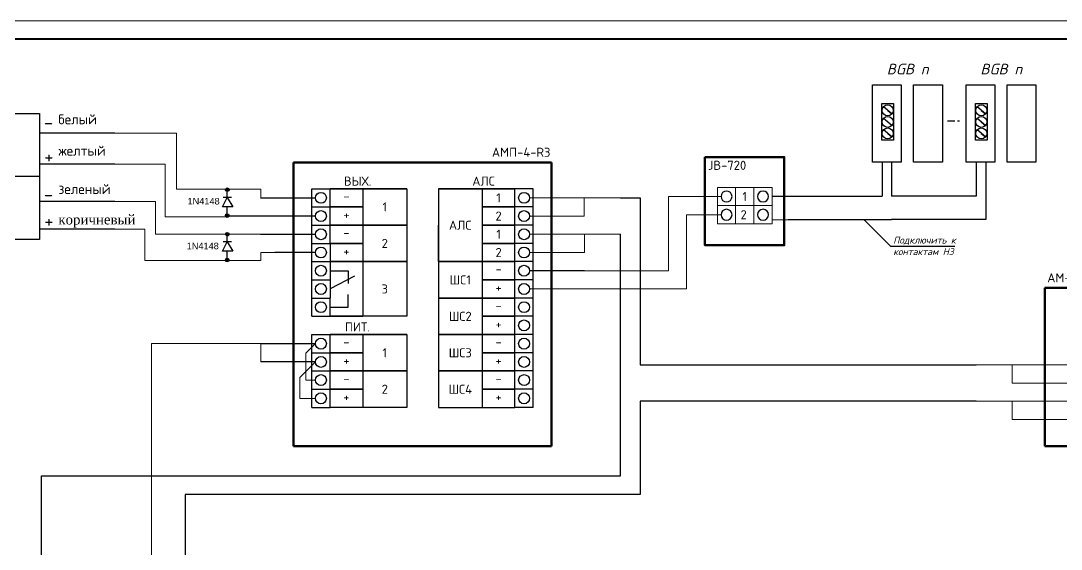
# Model space of a CAD drawing. Header units: millimetres. Extents: x 193973 to 342033, y 212912 to 281002.
# Drawn here: x 233411 to 261920, y 266505 to 281002 of the extents above; entities that cross this region are included whole.
import ezdxf
from ezdxf.enums import TextEntityAlignment as Align

# ---------------------------------------------------------------- set-up
doc = ezdxf.new("R2010")
doc.units = ezdxf.units.MM
doc.linetypes.add('CONTI', pattern=[0])
doc.linetypes.add('DASHED', pattern=[7, 5, -2, 0])
for name, color, linetype in [('АЛС', 5, 'Continuous'), ('монтаж', 7, 'Continuous'), ('ОС', 90, 'Continuous'), ('Рамка', 7, 'Continuous')]:
    doc.layers.add(name, color=color, linetype=linetype)
doc.layers.add('Линия питания 24В', color=1, linetype='Continuous', lineweight=20)
doc.layers.add('Схемы подключ', color=7, linetype='Continuous', lineweight=15)
doc.styles.add('ISOCPEUR', font='isocpeur.ttf')
doc.styles.add('ISOCPEUR (ttf)', font='isocpeui.ttf')
doc.styles.add('kvl-200', font='times.ttf')
doc.styles.get("Standard").update_dxf_attribs({"font": 'arial.ttf'})

# ---------------------------------------------------------------- blocks, each defined once
blk = doc.blocks.new('*U7')
at = {"linetype": 'CONTI', "lineweight": 20}
blk.add_lwpolyline([(2523, 0), (2523, 594), (1682, 594), (1682, 0)], close=True, dxfattribs=at)
at = {"linetype": 'CONTI', "lineweight": 40}
blk.add_lwpolyline([(2518, 589), (1702, 589), (1702, 5), (2518, 5), (2518, 589)], dxfattribs=at)

msp = doc.modelspace()

# ---------------------------------------------------------------- hatches: boundary and pattern name
at = {"layer": 'ОС'}
h = msp.add_hatch(color=7, dxfattribs=at)
edge = h.paths.add_edge_path()
edge.add_arc((239070.4, 276368.1), 50, 0, 360)
h = msp.add_hatch(color=7, dxfattribs=at)
edge = h.paths.add_edge_path()
edge.add_arc((239067.3, 275657.3), 50, 0, 360)
h = msp.add_hatch(color=7, dxfattribs=at)
edge = h.paths.add_edge_path()
edge.add_arc((239070.4, 275146.9), 50, 0, 360)
h = msp.add_hatch(color=7, dxfattribs=at)
edge = h.paths.add_edge_path()
edge.add_arc((239067.3, 274436.1), 50, 0, 360)

# ---------------------------------------------------------------- linework, layer by layer
at = {"layer": 'АЛС', "linetype": 'ByBlock'}
for points in [[(249840.3, 276144.6), (250385.8, 276144.6), (250385.8, 271563.3), (259588.1, 271563.3)], [(212370.1, 262511.6), (233981.6, 262511.6), (233981.6, 268517), (249840.3, 268517), (249840.3, 275144.6)], [(259588.1, 270563.3), (250385.8, 270563.3), (250385.8, 268007.3), (237917.2, 268007.3), (237917.2, 262027), (238538.6, 262027)]]:
    msp.add_lwpolyline(points, dxfattribs=at)
at = {"layer": 'Линия питания 24В'}
for p, q in [((239985.1, 272144.3), (237902.4, 272144.3)), ((239985.1, 271644.3), (239985.1, 272144.3))]:
    msp.add_line(p, q, dxfattribs=at)
at = {"layer": 'Линия питания 24В', "lineweight": 25}
for p, q in [((239985.1, 272144.3), (241485.1, 272144.3)), ((241485.1, 271644.3), (239985.1, 271644.3))]:
    msp.add_line(p, q, dxfattribs=at)
at = {"layer": 'Линия питания 24В', "color": 1, "linetype": 'ByBlock'}
msp.add_lwpolyline([(236989.1, 264758.7), (236989.1, 272144.3), (237902.4, 272144.3)], dxfattribs=at)
at = {"layer": 'Линия питания 24В'}
for points in [[(241485.1, 272144.3), (241219.9, 271879.2), (241219.9, 271144.3), (241485.1, 271144.3)], [(241484.9, 270644.3), (241054.8, 270644.3), (241054.8, 271213.9), (241485.3, 271644.3)]]:
    msp.add_lwpolyline(points, dxfattribs=at)
at = {"layer": 'монтаж', "color": 7}
for p, q in [((257282.2, 278449.3), (257050.4, 278639.8)), ((257166.3, 278544.5), (257282.2, 278449.3)), ((259847.2, 278449.3), (259615.4, 278639.8)), ((259731.3, 278544.5), (259847.2, 278449.3)), ((257282.2, 278133.2), (257050.4, 278323.6)), ((259847.2, 278133.2), (259615.4, 278323.6)), ((257282.2, 277817.1), (257050.4, 278007.5)), ((257166.3, 278228.4), (257282.2, 278133.2)), ((259847.2, 277817.1), (259615.4, 278007.5)), ((259731.3, 278228.4), (259847.2, 278133.2)), ((257166.3, 277912.3), (257282.2, 277817.1)), ((259731.3, 277912.3), (259847.2, 277817.1))]:
    msp.add_line(p, q, dxfattribs=at)
for points in [[(256749.4, 279245.4), (257537.8, 279245.4), (257537.8, 277124.8), (256749.4, 277124.8)], [(257875.7, 279245.4), (258664.1, 279245.4), (258664.1, 277124.8), (257875.7, 277124.8)], [(259314.4, 279245.4), (260102.9, 279245.4), (260102.9, 277124.8), (259314.4, 277124.8)], [(260440.8, 279245.4), (261229.2, 279245.4), (261229.2, 277124.8), (260440.8, 277124.8)], [(257009.2, 278729.2), (257326.2, 278729.2), (257326.2, 277729.7), (257009.2, 277729.7)], [(259574.3, 278729.2), (259891.3, 278729.2), (259891.3, 277729.7), (259574.3, 277729.7)]]:
    msp.add_lwpolyline(points, close=True, dxfattribs=at)
at = {"layer": 'монтаж', "color": 7, "elevation": -27.4}
msp.add_lwpolyline([(230624.3, 278455), (233927.5, 278455), (233927.5, 275004.8), (230624.3, 275004.8)], close=True, dxfattribs=at)
at = {"layer": 'монтаж', "color": 7, "linetype": 'DASHED', "ltscale": 40}
msp.add_lwpolyline([(258803.4, 278253.1), (259132.6, 278253.1)], dxfattribs=at)
at = {"layer": 'монтаж', "color": 3, "elevation": -27.4}
for points in [[(235987.6, 277916.6), (233927.5, 277916.6)], [(235987.6, 277065), (233927.5, 277065)], [(235987.6, 276041), (233927.5, 276041)], [(235987.6, 275287.8), (233927.5, 275287.8)]]:
    msp.add_lwpolyline(points, dxfattribs=at)
at = {"layer": 'монтаж', "color": 3}
for points in [[(257011.4, 277124.8), (257011.4, 276188.8)], [(257272.3, 277124.8), (257272.3, 276188.8)], [(259591.2, 277124.8), (259591.2, 276188.8)], [(259852.1, 277124.8), (259852.1, 275550.6)], [(253999.8, 276188.8), (254328.3, 276188.8), (257011.4, 276188.8)], [(259591.2, 276188.8), (257272.3, 276188.8)], [(253999.8, 275545.6), (254434.8, 275550.6), (257272.3, 275550.6)], [(259852.1, 275550.6), (257272.3, 275550.6)]]:
    msp.add_lwpolyline(points, dxfattribs=at)
at = {"layer": 'монтаж', "color": 7, "elevation": -27.4}
msp.add_lwpolyline([(233927.5, 276729.9), (230624.3, 276729.9)], dxfattribs=at)
at = {"layer": 'монтаж', "color": 7}
msp.add_lwpolyline([(256512.6, 275548), (257240.5, 274820.2), (259002.8, 274820.2)], dxfattribs=at)
for centre in [(257166.3, 278544.5), (259731.3, 278544.5), (257166.3, 278228.4), (259731.3, 278228.4), (257166.3, 277912.3), (259731.3, 277912.3)]:
    msp.add_circle(centre, 150, dxfattribs=at)
at = {"layer": 'ОС', "color": 7}
for p, q in [((239069, 276156.5), (239069, 276391.6)), ((239180.8, 276156.5), (238958.2, 276156.5)), ((239067.3, 275644.4), (239067.3, 275898.3)), ((239069, 274935.4), (239069, 275170.4)), ((239180.8, 274935.4), (238958.2, 274935.4)), ((239067.3, 274423.2), (239067.3, 274677.1))]:
    msp.add_line(p, q, dxfattribs=at)
for points in [[(238936.9, 275898.3), (239069.5, 276156.5), (239223.6, 275898.3)], [(238936.9, 274677.1), (239069.5, 274935.4), (239223.6, 274677.1)]]:
    msp.add_lwpolyline(points, close=True, dxfattribs=at)
for centre in [(239070.4, 276368.1), (239067.3, 275657.3), (239070.4, 275146.9), (239067.3, 274436.1)]:
    msp.add_circle(centre, 50, dxfattribs=at)
at = {"layer": 'Схемы подключ', "color": 3, "lineweight": 25}
for p, q in [((239983.6, 276144.4), (241484.8, 276144.4)), ((241484.8, 275644.4), (239067.3, 275644.4)), ((239983.6, 275144.4), (241484.8, 275144.4)), ((241484.8, 274644.4), (240374.6, 274644.4)), ((248854.6, 274144.4), (247353.3, 274144.4))]:
    msp.add_line(p, q, dxfattribs=at)
at = {"layer": 'Схемы подключ', "color": 5}
for p, q in [((249840.3, 276144.6), (247353.1, 276144.6)), ((248853.1, 275644.6), (248853.1, 276144.6)), ((247353.1, 275644.6), (248853.1, 275644.6)), ((249840.3, 275144.6), (247353.3, 275144.6)), ((248853.3, 274644.6), (248853.3, 275144.6)), ((247353.3, 274644.6), (248853.3, 274644.6)), ((259588.1, 271563.3), (262075.4, 271563.3)), ((260575.4, 271063.3), (260575.4, 271563.3)), ((262075.4, 271063.3), (260575.4, 271063.3)), ((259588.1, 270563.3), (262075.1, 270563.3)), ((260575.1, 270063.3), (260575.1, 270563.3)), ((262075.1, 270063.3), (260575.1, 270063.3))]:
    msp.add_line(p, q, dxfattribs=at)
at = {"layer": 'Схемы подключ', "color": 3}
for p, q in [((251157.3, 274144.4), (251157.3, 276180.7)), ((251157.3, 276180.7), (252599.8, 276180.7)), ((252599.8, 275680.7), (251657.3, 275680.7)), ((251657.3, 275680.7), (251657.3, 273652)), ((247905.9, 274144.4), (251157.3, 274144.4)), ((251657.3, 273652), (247352.2, 273652))]:
    msp.add_line(p, q, dxfattribs=at)
at = {"layer": 'Схемы подключ'}
msp.add_line((248853.5, 274144.4), (249647.1, 274144.4), dxfattribs=at)
at = {"layer": 'Схемы подключ', "color": 3}
for points in [[(239992.5, 276144.4), (239992.5, 276384.9), (237674.8, 276384.9), (237674.8, 277916.6), (235987.6, 277916.6)], [(239107.6, 275627.7), (237365.5, 275627.7), (237365.5, 277065), (235987.6, 277065)], [(239983.6, 275144.4), (237102.4, 275144.4), (237102.4, 276041), (235987.6, 276041)], [(240374.6, 274644.4), (239992.5, 274644.4), (239992.5, 274429.7), (236813.9, 274429.7), (236813.9, 275287.8), (235987.6, 275287.8)]]:
    msp.add_lwpolyline(points, dxfattribs=at)
at = {"layer": 'Схемы подключ', "lineweight": 50}
for points in [[(247953.2, 277117.3), (240886.9, 277117.3)], [(240886.9, 277117.3), (240886.9, 269329.3)], [(247953.2, 277117.3), (247953.2, 269329.3)], [(261475.8, 273674.3), (261475.8, 269329.3)], [(261475.8, 273674.3), (265097.8, 273674.3)], [(247953.2, 269329.3), (240886.9, 269329.3)], [(261475.8, 269329.3), (265097.8, 269329.3)]]:
    msp.add_lwpolyline(points, dxfattribs=at)
at = {"layer": 'Схемы подключ', "color": 0, "lineweight": 50}
msp.add_lwpolyline([(252157.3, 277262.2), (254333.7, 277262.2), (254333.7, 274843.7), (252157.3, 274843.7)], close=True, dxfattribs=at)
at = {"layer": 'Схемы подключ', "color": 0, "lineweight": 25}
for points in [[(241384.7, 272894.4), (241384.7, 276394.4)], [(241384.7, 276394.4), (241884.9, 276394.4)], [(241384.9, 276394.4), (241885.2, 276394.4)], [(241884.9, 275894.4), (241884.9, 276394.4)], [(241884.9, 276394.4), (242784.9, 276394.4)], [(242785.2, 276394.4), (241885.2, 276394.4)], [(242784.9, 276394.4), (242784.9, 275894.4)], [(242784.9, 276394.4), (243984.9, 276394.4)], [(243984.9, 276394.4), (242785.2, 276394.4)], [(243984.9, 276394.4), (243984.9, 275394.4)], [(244852.9, 276394.4), (246052.7, 276394.4)], [(244852.9, 276394.4), (244852.9, 275394.4)], [(246052.9, 276394.4), (244852.9, 276394.4)], [(246052.7, 276394.4), (246952.7, 276394.4)], [(246052.9, 276394.4), (246052.9, 270394.4)], [(246952.9, 276394.4), (246052.9, 276394.4)], [(247452.9, 276394.4), (246952.7, 276394.4)], [(246952.9, 270394.4), (246952.9, 276394.4)], [(247453.2, 276394.4), (246952.9, 276394.4)], [(247453.2, 270394.4), (247453.2, 276394.4)], [(241384.7, 275894.4), (241884.9, 275894.4)], [(241384.9, 275894.4), (241885.2, 275894.4)], [(242784.9, 275894.4), (241884.9, 275894.4)], [(241884.9, 275394.4), (241884.9, 275894.4)], [(241885.2, 275394.4), (241885.2, 275894.4)], [(241885.2, 275894.4), (242785.2, 275894.4)], [(242785.2, 275894.4), (242785.2, 275394.4)], [(246952.7, 275894.4), (246052.7, 275894.4)], [(246052.9, 275894.4), (246952.9, 275894.4)], [(247452.9, 275894.4), (246952.7, 275894.4)], [(247453.2, 275894.4), (246952.9, 275894.4)], [(241384.7, 275394.4), (241884.9, 275394.4)], [(241384.9, 275394.4), (241885.2, 275394.4)], [(241884.9, 275394.4), (242784.9, 275394.4)], [(241884.9, 274894.4), (241884.9, 275394.4)], [(242785.2, 275394.4), (241885.2, 275394.4)], [(242784.9, 275394.4), (242784.9, 274894.4)], [(242784.9, 275394.4), (243984.9, 275394.4)], [(243984.7, 275394.4), (242784.9, 275394.4)], [(243984.9, 275394.4), (242785.2, 275394.4)], [(243985.2, 275394.4), (242785.5, 275394.4)], [(243984.9, 275394.4), (243984.9, 274394.4)], [(244853.2, 274394.4), (244852.9, 275394.4)], [(244853.2, 275394.4), (244853.2, 274394.4)], [(246052.7, 275394.4), (246952.7, 275394.4)], [(246052.9, 275394.4), (246952.9, 275394.4)], [(246953.2, 275394.4), (246053.2, 275394.4)], [(247452.9, 275394.4), (246952.7, 275394.4)], [(247453.2, 275394.4), (246952.9, 275394.4)], [(247453.5, 275394.4), (246953.2, 275394.4)], [(241384.7, 274894.4), (241884.9, 274894.4)], [(241384.9, 274894.4), (241885.2, 274894.4)], [(241884.9, 274894.4), (241884.9, 274394.4)], [(242784.9, 274894.4), (241884.9, 274894.4)], [(241885.2, 274894.4), (242785.2, 274894.4)], [(242785.2, 274894.4), (242785.2, 274394.4)], [(246952.9, 274894.4), (246052.9, 274894.4)], [(246053.2, 274894.4), (246953.2, 274894.4)], [(247453.2, 274894.4), (246952.9, 274894.4)], [(247453.5, 274894.4), (246953.2, 274894.4)], [(241384.7, 274394.4), (241884.9, 274394.4)], [(241384.9, 274394.4), (242785.2, 274394.4)], [(241384.9, 274394.4), (241885.2, 274394.4)], [(241884.9, 274394.4), (242784.9, 274394.4)], [(241885.2, 274394.4), (241885.2, 273894.4)], [(242785.2, 274394.4), (241885.2, 274394.4)], [(242784.9, 274394.4), (243984.9, 274394.4)], [(242784.9, 274394.4), (242784.9, 273894.4)], [(243984.9, 274394.4), (242785.2, 274394.4)], [(243984.9, 274394.4), (243984.9, 272894.4)], [(244853.2, 274394.4), (246052.9, 274394.4)], [(244853.2, 274394.4), (244853.2, 273394.4)], [(246053.2, 274394.4), (244853.2, 274394.4)], [(246052.9, 274394.4), (246952.9, 274394.4)], [(246953.2, 274394.4), (246053.2, 274394.4)], [(247453.2, 274394.4), (246952.9, 274394.4)], [(247453.5, 274394.4), (246953.2, 274394.4)], [(241884.9, 274144.4), (242385.4, 274144.4)], [(242552.4, 273994.4), (241885.4, 273644.4)], [(242385.4, 274144.4), (242385.4, 273794.4)], [(241384.7, 273894.4), (241884.9, 273894.4)], [(241384.9, 273894.4), (241885.2, 273894.4)], [(241884.9, 273894.4), (241884.7, 273394.4)], [(242785.2, 273894.4), (242785.2, 272894.4)], [(246952.9, 273894.4), (246052.9, 273894.4)], [(246053.2, 273894.4), (246953.2, 273894.4)], [(247453.2, 273894.4), (246952.9, 273894.4)], [(247453.5, 273894.4), (246953.2, 273894.4)], [(242385.4, 273144.4), (242385.4, 273494.4)], [(241384.4, 273394.4), (241884.7, 273394.4)], [(241884.7, 272894.4), (241884.7, 273394.4)], [(241885.4, 273144.4), (242385.4, 273144.4)], [(244853.2, 273394.4), (246052.9, 273394.4)], [(244853.2, 273394.4), (244853.2, 272394.4)], [(246053.2, 273394.4), (244853.2, 273394.4)], [(246052.9, 273394.4), (246952.9, 273394.4)], [(246953.2, 273394.4), (246053.2, 273394.4)], [(247453.2, 273394.4), (246952.9, 273394.4)], [(247453.5, 273394.4), (246953.2, 273394.4)], [(241384.7, 272894.4), (241884.7, 272894.4)], [(241384.7, 272894.4), (241884.9, 272894.4)], [(242784.7, 272894.4), (241884.7, 272894.4)], [(241884.9, 272894.4), (242784.9, 272894.4)], [(243984.9, 272894.4), (242785.2, 272894.4)], [(246952.9, 272894.4), (246052.9, 272894.4)], [(246053.2, 272894.4), (246953.2, 272894.4)], [(247453.2, 272894.4), (246952.9, 272894.4)], [(247453.5, 272894.4), (246953.2, 272894.4)], [(241384.7, 271894.4), (241384.7, 272394.4)], [(241384.7, 272394.4), (241884.9, 272394.4)], [(241384.9, 272394.4), (241885.2, 272394.4)], [(241884.9, 271894.4), (241884.9, 272394.4)], [(241884.9, 272394.4), (242784.9, 272394.4)], [(242785.2, 272394.4), (241885.2, 272394.4)], [(242784.9, 272394.4), (242784.9, 271894.4)], [(242784.9, 272394.4), (243984.9, 272394.4)], [(243984.9, 272394.4), (242785.2, 272394.4)], [(243984.9, 272394.4), (243984.9, 271394.4)], [(244853.2, 272394.4), (246052.9, 272394.4)], [(244853.2, 272394.4), (244853.2, 271394.4)], [(246053.2, 272394.4), (244853.2, 272394.4)], [(246052.9, 272394.4), (246952.9, 272394.4)], [(246953.2, 272394.4), (246053.2, 272394.4)], [(247453.2, 272394.4), (246952.9, 272394.4)], [(247453.5, 272394.4), (246953.2, 272394.4)], [(241384.7, 271894.4), (241884.9, 271894.4)], [(241384.7, 271394.4), (241384.7, 271894.4)], [(241384.9, 271394.4), (241384.9, 271894.4)], [(241384.9, 271894.4), (241885.2, 271894.4)], [(242784.9, 271894.4), (241884.9, 271894.4)], [(241884.9, 271394.4), (241884.9, 271894.4)], [(241885.2, 271394.4), (241885.2, 271894.4)], [(241885.2, 271894.4), (242785.2, 271894.4)], [(242785.2, 271894.4), (242785.2, 271394.4)], [(246952.9, 271894.4), (246052.9, 271894.4)], [(246053.2, 271894.4), (246953.2, 271894.4)], [(247453.2, 271894.4), (246952.9, 271894.4)], [(247453.5, 271894.4), (246953.2, 271894.4)], [(241384.4, 270894.4), (241384.4, 271394.4)], [(241384.4, 271394.4), (241884.7, 271394.4)], [(241384.7, 271394.4), (241884.9, 271394.4)], [(241384.9, 271394.4), (241885.2, 271394.4)], [(241884.7, 270894.4), (241884.7, 271394.4)], [(241884.7, 271394.4), (242784.7, 271394.4)], [(242784.9, 271394.4), (241884.9, 271394.4)], [(242785.2, 271394.4), (241885.2, 271394.4)], [(242784.7, 271394.4), (242784.7, 270894.4)], [(242784.7, 271394.4), (243984.7, 271394.4)], [(243984.7, 271394.4), (242784.9, 271394.4)], [(243984.9, 271394.4), (242785.2, 271394.4)], [(243984.7, 271394.4), (243984.7, 270394.4)], [(244853.2, 271394.4), (246052.9, 271394.4)], [(246053.2, 271394.4), (244853.2, 271394.4)], [(244853.5, 271394.4), (246053.2, 271394.4)], [(244853.5, 271394.4), (244853.5, 270394.4)], [(246053.5, 271394.4), (244853.5, 271394.4)], [(246052.9, 271394.4), (246952.9, 271394.4)], [(246953.2, 271394.4), (246053.2, 271394.4)], [(246953.5, 271394.4), (246053.5, 271394.4)], [(247453.2, 271394.4), (246952.9, 271394.4)], [(247453.5, 271394.4), (246953.2, 271394.4)], [(247453.7, 271394.4), (246953.5, 271394.4)], [(241384.4, 270894.4), (241884.7, 270894.4)], [(241384.7, 270394.4), (241384.7, 270894.4)], [(241384.7, 270894.4), (241884.9, 270894.4)], [(242784.7, 270894.4), (241884.7, 270894.4)], [(241884.9, 270394.4), (241884.9, 270894.4)], [(241884.9, 270894.4), (242784.9, 270894.4)], [(242784.9, 270894.4), (242784.9, 270394.4)], [(246953.2, 270894.4), (246053.2, 270894.4)], [(246053.5, 270894.4), (246953.5, 270894.4)], [(247453.5, 270894.4), (246953.2, 270894.4)], [(247453.7, 270894.4), (246953.5, 270894.4)], [(241384.7, 270394.4), (241884.9, 270394.4)], [(242784.9, 270394.4), (241884.9, 270394.4)], [(243984.7, 270394.4), (242784.9, 270394.4)], [(244853.5, 270394.4), (246053.2, 270394.4)], [(246053.2, 270394.4), (246953.2, 270394.4)], [(247453.2, 270394.4), (246953.2, 270394.4)]]:
    msp.add_lwpolyline(points, dxfattribs=at)
for points in [[(241784.8, 276144.4, -1), (241484.8, 276144.4, -1)], [(247353.1, 276144.4, -1), (247053.1, 276144.4, -1)], [(252599.8, 276180.7, 1), (252899.8, 276180.7, 1)], [(253599.8, 276180.7, 1), (253899.8, 276180.7, 1)], [(241785.1, 275644.4, -1), (241485.1, 275644.4, -1)], [(247352.8, 275644.4, -1), (247052.8, 275644.4, -1)], [(252599.8, 275680.7, 1), (252899.8, 275680.7, 1)], [(253599.8, 275680.7, 1), (253899.8, 275680.7, 1)], [(241784.8, 275144.4, -1), (241484.8, 275144.4, -1)], [(247353.3, 275144.4, -1), (247053.3, 275144.4, -1)], [(241785.1, 274644.4, -1), (241485.1, 274644.4, -1)], [(247353.1, 274644.4, -1), (247053.1, 274644.4, -1)], [(241784.8, 274144.4, -1), (241484.8, 274144.4, -1)], [(247353.3, 274144.4, -1), (247053.3, 274144.4, -1)], [(241785.1, 273644.4, -1), (241485.1, 273644.4, -1)], [(247353.1, 273644.4, -1), (247053.1, 273644.4, -1)], [(241784.5, 273144.4, -1), (241484.5, 273144.4, -1)], [(247353.3, 273144.4, -1), (247053.3, 273144.4, -1)], [(247353.1, 272644.4, -1), (247053.1, 272644.4, -1)], [(241784.8, 272144.4, -1), (241484.8, 272144.4, -1)], [(247353.3, 272144.4, -1), (247053.3, 272144.4, -1)], [(241785.1, 271644.4, -1), (241485.1, 271644.4, -1)], [(247353.1, 271644.4, -1), (247053.1, 271644.4, -1)], [(241784.5, 271144.4, -1), (241484.5, 271144.4, -1)], [(247353.6, 271144.4, -1), (247053.6, 271144.4, -1)], [(241784.8, 270644.4, -1), (241484.8, 270644.4, -1)], [(247353.3, 270644.4, -1), (247053.3, 270644.4, -1)]]:
    msp.add_lwpolyline(points, format="xyb", close=True, dxfattribs=at)
at = {"layer": 'Схемы подключ'}
for points in [[(252999.8, 276430.7), (252999.8, 275930.7), (252499.8, 275930.7), (252499.8, 276430.7)], [(253499.8, 276430.7), (253499.8, 275930.7), (252999.8, 275930.7), (252999.8, 276430.7)], [(253999.8, 276430.7), (253999.8, 275930.7), (253499.8, 275930.7), (253499.8, 276430.7)], [(252999.8, 275930.7), (252999.8, 275430.7), (252499.8, 275430.7), (252499.8, 275930.7)], [(253499.8, 275930.7), (253499.8, 275430.7), (252999.8, 275430.7), (252999.8, 275930.7)], [(253999.8, 275930.7), (253999.8, 275430.7), (253499.8, 275430.7), (253499.8, 275930.7)]]:
    msp.add_lwpolyline(points, close=True, dxfattribs=at)

# ---------------------------------------------------------------- texts
at = {"layer": 'монтаж', "color": 7, "style": 'ISOCPEUR'}
for s, p in [('белый', (234435.8, 278162.3, -27.4)), ('желтый', (234443.3, 277301, -27.4)), ('зеленый', (234443.2, 276248.9, -27.4))]:
    msp.add_text(s, height=270, dxfattribs=at).set_placement(p)
at = {"layer": 'монтаж', "style": 'kvl-200'}
msp.add_text('коричневый', height=270, dxfattribs=at).set_placement((234440.2, 275414.5, -27.4))
at = {"layer": 'монтаж', "color": 7, "char_height": 292.5, "width": 1776.084, "attachment_point": 1, "style": 'ISOCPEUR (ttf)', "bg_fill": 3, "box_fill_scale": 1, "bg_fill_color": 256, "bg_fill_transparency": 0}
for insert in [(257141.1, 279822.5), (259706.2, 279822.5)]:
    msp.add_mtext('BGB n', dxfattribs=dict(at, insert=insert))
at = {"layer": 'монтаж', "color": 7}
for s, insert, char_height, width, attachment_point, style in [('{\\fISOCPEUR|b0|i0|c204|p34;-}', (234041, 278404.3, -54.9), 379.595, 5924.652, 1, 'ISOCPEUR'), ('{\\fISOCPEUR|b0|i0|c204|p34;+}', (234049.9, 277468.8, -54.9), 379.595, 5924.652, 1, 'ISOCPEUR'), ('{\\fISOCPEUR|b0|i0|c204|p34;-}', (234041, 276436.4, -54.9), 379.595, 5924.652, 1, 'ISOCPEUR'), ('{\\fISOCPEUR|b0|i0|c204|p34;+}', (234049.9, 275704, -54.9), 379.595, 5924.652, 1, 'ISOCPEUR'), ('\\pxsm1,ql;Подключить к контактам НЗ', (259473.7, 275080.4), 190.506, 2156.51, 3, 'ISOCPEUR (ttf)')]:
    msp.add_mtext(s, dxfattribs=dict(at, insert=insert, char_height=char_height, width=width, attachment_point=attachment_point, style=style))
at = {"layer": 'ОС', "color": 7, "char_height": 180, "width": 736.645, "attachment_point": 3, "line_spacing_factor": 1.229385}
for insert in [(238716.1, 276141.9, -23.1), (238693, 274913.6, -23.1)]:
    msp.add_mtext('\\pxsm1,ql;1N4148', dxfattribs=dict(at, insert=insert))
at = {"layer": 'Схемы подключ', "color": 7, "style": 'ISOCPEUR'}
for s, p in [('АМП-4-R3', (246320.6, 277269.5)), ('АМ-1-R3', (261538.5, 273826.9))]:
    msp.add_text(s, height=250, dxfattribs=at).set_placement(p)
at = {"layer": 'Схемы подключ', "style": 'ISOCPEUR'}
msp.add_text('JB-720', height=250, dxfattribs=at).set_placement((253289.2, 277162.2), align=Align.TOP_RIGHT)
at = {"layer": 'Схемы подключ', "color": 0, "lineweight": 25, "style": 'ISOCPEUR'}
for s, p in [('ВЫХ.', (242265.1, 276477.4)), ('АЛС', (245782.9, 276477.4)), ('ПИТ.', (242289.9, 272477.4))]:
    msp.add_text(s, height=250, dxfattribs=at).set_placement(p)
for s, p in [('1', (246502.9, 276144.4)), ('-', (242334.9, 276192.5)), ('1', (243384.9, 275894.4)), ('+', (242335.1, 275682.1)), ('2', (246502.9, 275644.4)), ('АЛС', (245452.8, 275394.4)), ('-', (242335.1, 275192.5)), ('1', (246503.7, 275144.4)), ('2', (243385.3, 274894.4)), ('+', (242335.2, 274682.1)), ('2', (246503.7, 274644.4)), ('ШС1', (245453.2, 273894.4)), ('-', (246502.9, 274192.5)), ('3', (243385.1, 273644.4)), ('+', (246502.9, 273682.1)), ('-', (246502.6, 273192.5)), ('ШС2', (245453.5, 272894.4)), ('+', (246502.6, 272682.1)), ('-', (242334, 272192.5)), ('1', (243384.7, 271894.4)), ('ШС3', (245453.7, 271894.4)), ('-', (246502.9, 272192.5)), ('+', (242334.1, 271682.1)), ('+', (246502.9, 271682.1)), ('-', (242334.1, 271192.5)), ('-', (246503.1, 271192.5)), ('2', (243385, 270894.4)), ('ШС4', (245453.4, 270894.4)), ('+', (242333.6, 270682.1)), ('+', (246503.1, 270682.1))]:
    msp.add_text(s, height=250, dxfattribs=at).set_placement(p, align=Align.MIDDLE_CENTER)
at = {"layer": 'Схемы подключ', "lineweight": 0, "style": 'ISOCPEUR'}
for s, p in [('1', (253249.8, 276180.7)), ('2', (253218.3, 275680.7))]:
    msp.add_text(s, height=250, dxfattribs=at).set_placement(p, align=Align.MIDDLE_CENTER)

# ---------------------------------------------------------------- next in the draw order: block references
at = {"layer": 'Рамка', "xscale": 100.1959089602083, "yscale": 100.1959089602083, "zscale": 100.1959089602083}
msp.add_blockref('*U7', (25443.6, 221485.1), dxfattribs=at)

doc.saveas('drawing.dxf')
